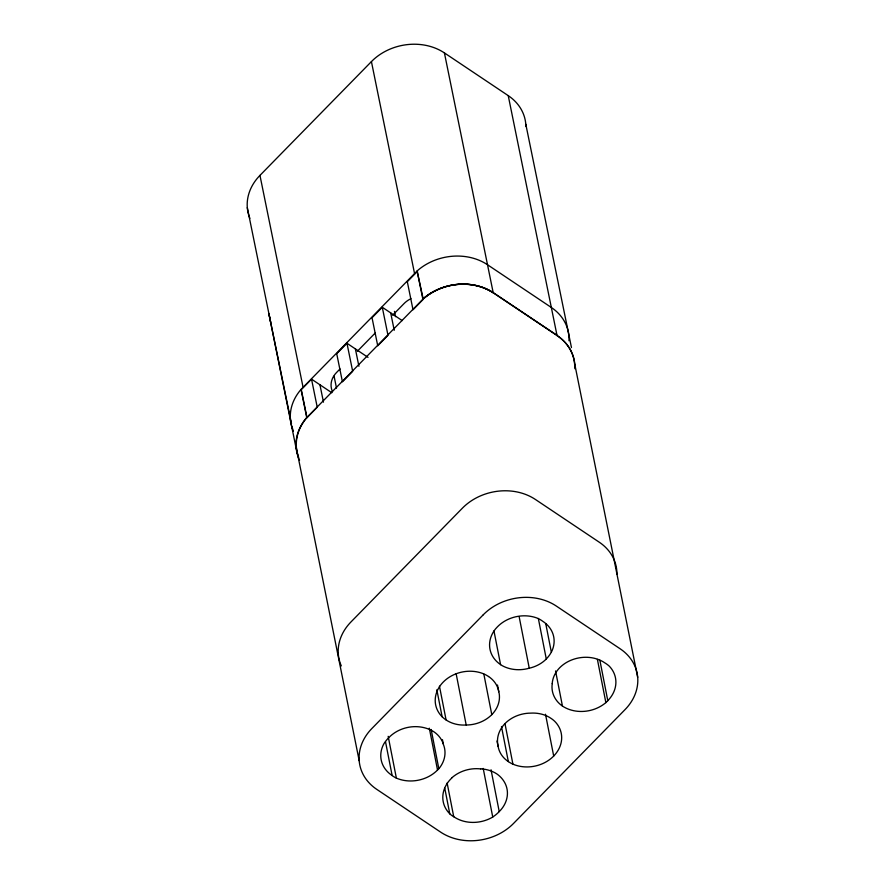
<?xml version="1.0" encoding="UTF-8"?>
<svg xmlns="http://www.w3.org/2000/svg" width="885" height="885" viewBox="0 0 885 885"><rect width="100%" height="100%" fill="white"/><g stroke="black" fill="none" stroke-linecap="round" stroke-linejoin="round"><path stroke-width="1.33" d="M306.907 417.631L308.942 415.408M293.4 431.15A52.06 43.055 -11.5 0 1 301.022 389.444L417.112 270.954A52.06 43.055 -11.5 0 1 487.513 264.748L551.333 307.471A52.06 43.055 -11.5 0 1 568.978 340.758M552.218 683.585A30.82 25.488 -11.5 0 1 559.563 667.865A32.159 26.605 -11.5 0 1 566.677 662.367A32.247 26.672 -11.5 0 1 604.875 662.898A33.608 27.8 -11.5 0 1 609.289 666.162A32.657 27.015 -11.5 0 1 607.774 700.688L605.871 702.601A32.524 26.904 -11.5 0 1 562.417 706.053A31.993 26.462 -11.5 0 1 552.251 683.585M396.403 778.125A32.756 27.092 -11.5 0 0 437.533 770.027L438.816 768.611L431.15 729.483M249.891 218.352A52.06 43.055 -11.5 0 1 259.958 175.396L371.423 61.596A52.06 43.055 -11.5 0 1 444.414 52.912L508.233 95.635A52.06 43.055 -11.5 0 1 525.911 126.478M311.531 379.156L301.287 389.621L306.995 417.687L317.239 407.222L311.531 379.156L331.831 392.741M346.964 343.269L336.72 353.734L342.429 381.8L352.684 371.335L346.964 343.269L368.027 357.363M382.287 307.261L372.032 317.737L377.74 345.803L387.995 335.338L382.287 307.261L402.188 320.591M417.565 271.252L407.31 281.718L413.018 309.783L423.273 299.318L417.112 270.954L422.831 299.019A52.06 43.055 -11.5 0 1 493.222 292.813L557.041 335.537A52.06 43.055 -11.5 0 1 574.708 365.715M340.039 368.934L336.554 372.497A22.413 18.541 -11.5 0 0 332.506 391.657M357.33 351.279L375.174 333.059M392.608 315.259L404.058 303.566A22.413 18.541 -11.5 0 1 410.961 298.688M309.064 415.286L422.853 299.252M452.246 777.583L450.852 778.922A32.745 27.081 -11.5 0 0 449.823 813.857M557.34 335.515L493.52 292.802A52.06 43.055 -11.5 0 0 422.986 299.13A52.071 43.066 -11.5 0 1 493.222 292.813L444.414 52.912M270.655 322.206L247.302 207.61M291.497 423.827L268.852 313.522L296.265 449.049M292.039 426.504L292.603 429.214M571.456 347.551L525.801 124.254M574.785 364.266L637.698 677.39M508.233 95.635L557.041 335.537M371.423 61.596L414.523 273.421M394.467 311.376L395.54 316.675M390.694 312.892L394.234 330.271M355.383 348.9L358.912 366.268M334.087 376.18L336.51 388.095M319.939 384.787L323.479 402.155M259.958 175.396L303.057 387.232M301.022 389.444L306.73 417.51A52.06 43.055 -11.5 0 0 299.55 460.178M296.276 447.622L359.199 760.746M599.864 660.232L607.796 700.699M597.408 659.425L605.871 702.601M555.559 670.952L562.44 706.031M545.779 623.77L551.333 652.101A32.159 26.605 -11.5 0 1 546.277 658.971L538.346 618.493M545.503 714.239L553.7 756.056A32.601 26.97 -11.5 0 1 512.891 764.153A31.097 25.72 -11.5 0 1 508.344 761.598A30.676 25.377 -11.5 0 1 498.122 746.376L497.027 740.988M519.207 616.978L529.263 668.241M493.952 630.883L500.567 664.613A32.524 26.904 -11.5 0 1 495.622 628.792L497.436 626.823A32.657 27.015 -11.5 0 1 537.991 618.427A33.608 27.8 -11.5 0 1 542.782 621.303A32.247 26.672 -11.5 0 1 551.388 652.112M497.481 685.012L498.808 691.76A31.406 25.975 -11.5 0 1 491.828 714.637A31.406 25.975 -11.5 0 1 466.207 725.003A30.676 25.366 -11.5 0 1 446.04 719.936A31.086 25.709 -11.5 0 1 442.124 716.739L436.836 689.758M504.981 723.653L512.913 764.131M501.474 726.519L508.344 761.598M483.852 674.138L491.783 714.615M491.031 769.784L499.228 811.611A34.869 28.84 -11.5 0 1 492.735 817.01L483.21 768.434M456.151 673.773L466.207 725.036M439.458 686.174L446.073 719.903M442.456 739.716L443.252 743.754A31.451 26.008 -11.5 0 0 434.048 731.884A32.203 26.638 -11.5 0 0 423.981 727.647A32.059 26.517 -11.5 0 0 388.769 737.692A34.869 28.84 -11.5 0 0 383.725 744.075A32.546 26.915 -11.5 0 0 392.177 775.525M447.135 783.037L453.74 816.767A31.794 26.296 -11.5 0 1 449.79 813.868L444.768 788.236M429.325 728.2L437.522 770.027M388.183 736.331L396.38 778.147A31.771 26.285 -11.5 0 1 392.144 775.559L385.528 741.829M298.643 457.379A52.06 43.055 -11.5 0 1 306.785 417.753M341.322 665.918A52.06 43.055 -11.5 0 1 350.958 621.956L462.424 508.145A52.06 43.055 -11.5 0 1 535.414 499.472L599.233 542.184A52.06 43.055 -11.5 0 1 616.922 574.155M546.31 658.993A30.82 25.488 -11.5 0 1 529.252 668.208A31.993 26.462 -11.5 0 1 500.523 664.657M442.102 716.75A32.612 26.97 -11.5 0 1 443.208 682.092A32.612 26.97 -11.5 0 1 483.984 673.994A31.086 25.709 -11.5 0 1 488.542 676.538M488.575 676.516A30.676 25.366 -11.5 0 1 498.764 691.76M443.119 743.809A31.716 26.229 -11.5 0 1 438.916 768.667M452.169 777.506A31.716 26.229 -11.5 0 1 480.688 768.932M480.721 768.844A31.451 26.019 -11.5 0 1 496.673 773.8A32.203 26.638 -11.5 0 1 503.775 781.046A32.048 26.506 -11.5 0 1 499.228 811.611M492.757 817.043A32.535 26.904 -11.5 0 1 453.784 816.722M553.678 756.056A32.601 26.97 -11.5 0 0 554.784 721.386A31.097 25.72 -11.5 0 0 550.813 718.233A30.676 25.377 -11.5 0 0 530.679 713.133A31.406 25.975 -11.5 0 0 505.07 723.499A31.406 25.975 -11.5 0 0 498.133 746.365M557.207 335.647A52.06 43.055 -11.5 0 1 574.863 368.735M483.31 614.732L371.855 728.532A52.06 43.055 -11.5 0 0 376.767 789.365L440.586 832.088A52.06 43.055 -11.5 0 0 513.577 823.404L625.042 709.604A52.06 43.055 -11.5 0 0 620.119 648.771L556.3 606.048A52.06 43.055 -11.5 0 0 483.31 614.732"/></g></svg>
